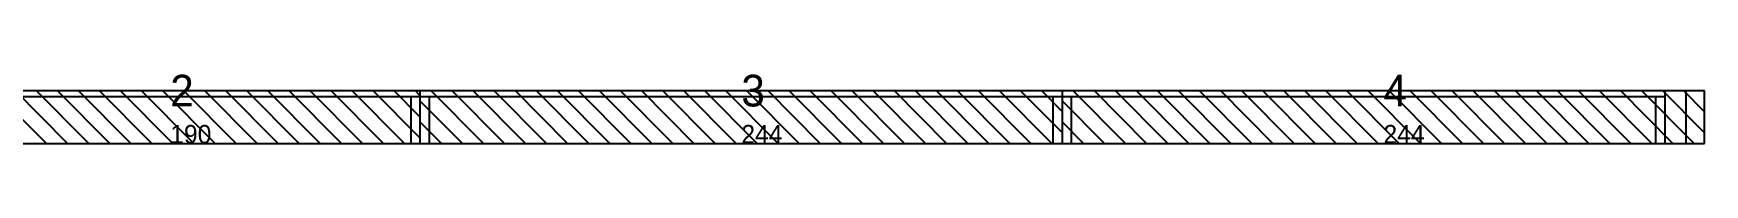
# Model space of a CAD drawing. Header units: metres. Extents: x -10 to 74425, y -2037 to 26.
# Drawn here: x 37021 to 37656, y -1560 to -1534 of the extents above; entities that cross this region are included whole.
import ezdxf

# ---------------------------------------------------------------- set-up
doc = ezdxf.new("R2010")
doc.units = ezdxf.units.M
doc.layers.add('VIGAS', color=7, linetype='Continuous')

msp = doc.modelspace()

# ---------------------------------------------------------------- linework, layer by layer
at = {"layer": 'VIGAS'}
for p, q in [((36977.6, -1540), (37167.6, -1540)), ((36977.6, -1542.2), (37167.6, -1542.2)), ((37025.6, -1560), (37005.6, -1540)), ((37033.6, -1560), (37013.6, -1540)), ((37041.6, -1560), (37021.6, -1540)), ((37049.6, -1560), (37029.6, -1540)), ((37057.6, -1560), (37037.6, -1540)), ((37065.6, -1560), (37045.6, -1540)), ((37073.6, -1560), (37053.6, -1540)), ((37081.6, -1560), (37061.6, -1540)), ((37089.6, -1560), (37069.6, -1540)), ((37097.6, -1560), (37077.6, -1540)), ((37105.6, -1560), (37085.6, -1540)), ((37113.6, -1560), (37093.6, -1540)), ((37121.6, -1560), (37101.6, -1540)), ((37129.6, -1560), (37109.6, -1540)), ((37137.6, -1560), (37117.6, -1540)), ((37145.6, -1560), (37125.6, -1540)), ((37153.6, -1560), (37133.6, -1540)), ((37161.6, -1560), (37141.6, -1540)), ((37167.6, -1558), (37149.6, -1540)), ((37167.6, -1550), (37157.6, -1540)), ((37164.1, -1560), (37164.1, -1542.2)), ((37167.6, -1542), (37165.6, -1540)), ((37167.6, -1560), (37167.6, -1540)), ((37167.6, -1560), (37167.6, -1540)), ((37167.6, -1540), (37411.6, -1540)), ((37167.6, -1560), (37167.6, -1540)), ((37167.6, -1560), (37167.6, -1540)), ((37167.6, -1560), (37167.6, -1540)), ((37167.6, -1542.2), (37411.6, -1542.2)), ((37171.1, -1560), (37171.1, -1542.2)), ((37191.6, -1560), (37171.6, -1540)), ((37199.6, -1560), (37179.6, -1540)), ((37207.6, -1560), (37187.6, -1540)), ((37215.6, -1560), (37195.6, -1540)), ((37223.6, -1560), (37203.6, -1540)), ((37231.6, -1560), (37211.6, -1540)), ((37239.6, -1560), (37219.6, -1540)), ((37247.6, -1560), (37227.6, -1540)), ((37255.6, -1560), (37235.6, -1540)), ((37263.6, -1560), (37243.6, -1540)), ((37271.6, -1560), (37251.6, -1540)), ((37279.6, -1560), (37259.6, -1540)), ((37287.6, -1560), (37267.6, -1540)), ((37295.6, -1560), (37275.6, -1540)), ((37303.6, -1560), (37283.6, -1540)), ((37311.6, -1560), (37291.6, -1540)), ((37319.6, -1560), (37299.6, -1540)), ((37327.6, -1560), (37307.6, -1540)), ((37335.6, -1560), (37315.6, -1540)), ((37343.6, -1560), (37323.6, -1540)), ((37351.6, -1560), (37331.6, -1540)), ((37359.6, -1560), (37339.6, -1540)), ((37367.6, -1560), (37347.6, -1540)), ((37375.6, -1560), (37355.6, -1540)), ((37383.6, -1560), (37363.6, -1540)), ((37391.6, -1560), (37371.6, -1540)), ((37399.6, -1560), (37379.6, -1540)), ((37407.6, -1560), (37387.6, -1540)), ((37411.6, -1556), (37395.6, -1540)), ((37411.6, -1548), (37403.6, -1540)), ((37408.1, -1560), (37408.1, -1542.2)), ((37411.6, -1560), (37411.6, -1540)), ((37411.6, -1560), (37411.6, -1540)), ((37411.6, -1540), (37655.6, -1540)), ((37411.6, -1560), (37411.6, -1540)), ((37411.6, -1560), (37411.6, -1540)), ((37411.6, -1560), (37411.6, -1540)), ((37411.6, -1540), (37411.6, -1540)), ((37411.6, -1542.2), (37640.6, -1542.2)), ((37415.1, -1560), (37415.1, -1542.2)), ((37435.6, -1560), (37415.6, -1540)), ((37443.6, -1560), (37423.6, -1540)), ((37451.6, -1560), (37431.6, -1540)), ((37459.6, -1560), (37439.6, -1540)), ((37467.6, -1560), (37447.6, -1540)), ((37475.6, -1560), (37455.6, -1540)), ((37483.6, -1560), (37463.6, -1540)), ((37491.6, -1560), (37471.6, -1540)), ((37499.6, -1560), (37479.6, -1540)), ((37507.6, -1560), (37487.6, -1540)), ((37515.6, -1560), (37495.6, -1540)), ((37523.6, -1560), (37503.6, -1540)), ((37531.6, -1560), (37511.6, -1540)), ((37539.6, -1560), (37519.6, -1540)), ((37547.6, -1560), (37527.6, -1540)), ((37555.6, -1560), (37535.6, -1540)), ((37563.6, -1560), (37543.6, -1540)), ((37571.6, -1560), (37551.6, -1540)), ((37579.6, -1560), (37559.6, -1540)), ((37587.6, -1560), (37567.6, -1540)), ((37595.6, -1560), (37575.6, -1540)), ((37603.6, -1560), (37583.6, -1540)), ((37611.6, -1560), (37591.6, -1540)), ((37619.6, -1560), (37599.6, -1540)), ((37627.6, -1560), (37607.6, -1540)), ((37635.6, -1560), (37615.6, -1540)), ((37643.6, -1560), (37623.6, -1540)), ((37651.6, -1560), (37631.6, -1540)), ((37637.1, -1560), (37637.1, -1542.2)), ((37655.6, -1556), (37639.6, -1540)), ((37640.6, -1560), (37640.6, -1540)), ((37655.6, -1548), (37647.6, -1540)), ((37648.6, -1560), (37648.6, -1540)), ((37655.6, -1560), (37655.6, -1540)), ((37655.6, -1540), (37655.6, -1540)), ((37183.6, -1560), (37167.6, -1544)), ((37427.6, -1560), (37411.6, -1544)), ((37175.6, -1560), (37167.6, -1552)), ((37419.6, -1560), (37411.6, -1552)), ((36977.6, -1560), (37167.6, -1560)), ((37164.1, -1560), (37167.6, -1560)), ((37167.6, -1560), (37411.6, -1560)), ((37167.6, -1560), (37171.1, -1560)), ((37167.6, -1560), (37167.6, -1560)), ((37408.1, -1560), (37411.6, -1560)), ((37411.6, -1560), (37655.6, -1560)), ((37411.6, -1560), (37415.1, -1560)), ((37411.6, -1560), (37411.6, -1560)), ((37637.1, -1560), (37640.6, -1560))]:
    msp.add_line(p, q, dxfattribs=at)

# ---------------------------------------------------------------- texts
for s, height, p in [('2', 12, (37072.6, -1546)), ('3', 12, (37289.6, -1546)), ('4', 12, (37533.6, -1546)), ('190', 7, (37072.6, -1560)), ('244', 7, (37289.6, -1560)), ('244', 7, (37533.6, -1560))]:
    msp.add_text(s, height=height, dxfattribs=at).set_placement(p)

doc.saveas('drawing.dxf')
